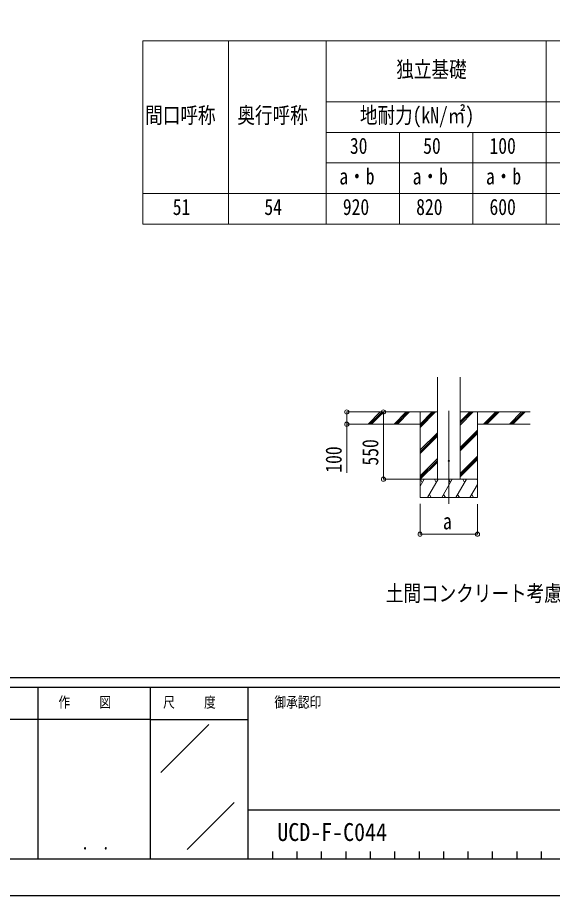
# Model space of a CAD drawing. Units: millimetres, scale not verified. Extents: x -16820 to 16820, y -11880 to 11880.
# Drawn here: x 6855 to 11232, y -11880 to -4700 of the extents above; entities that cross this region are included whole.
import ezdxf
from ezdxf.enums import TextEntityAlignment as Align

# ---------------------------------------------------------------- set-up
doc = ezdxf.new("R2010")
doc.units = ezdxf.units.MM
doc.header["$LTSCALE"] = 40
for name, color, linetype, lineweight in [('0-1_TABLE1', 7, 'Continuous', 18), ('0-3_YKK_12', 40, 'Continuous', 18), ('0-4_YKK_13', 120, 'Continuous', 18), ('0-5_YKK_A1', 120, 'Continuous', 18), ('0-6_YKK_D', 200, 'Continuous', 18)]:
    doc.layers.add(name, color=color, linetype=linetype, lineweight=lineweight)
doc.layers.add('0-2_USER1', color=92, linetype='Continuous')
doc.layers.add('0-7_YKK_ZWAK', color=134, linetype='Continuous')
doc.styles.add('ＭＳ ゴシック', font='')
doc.styles.get('ＭＳ ゴシック').set_extended_font_data('MS Gothic')

msp = doc.modelspace()

# ---------------------------------------------------------------- linework, layer by layer
at = {"layer": '0-1_TABLE1'}
for p, q in [((7880.08, -4889.02), (13880.08, -4889.02)), ((7880.08, -4889.02), (7880.08, -6389.02)), ((8580.08, -4889.02), (8580.08, -6389.02)), ((9380.08, -5389.02), (13880.08, -5389.02)), ((9380.08, -5639.02), (13880.08, -5639.02)), ((9980.08, -5639.02), (9980.08, -6389.02)), ((10580.08, -5639.02), (10580.08, -6389.02)), ((9380.08, -5889.02), (13880.08, -5889.02))]:
    msp.add_line(p, q, dxfattribs=at)
for points in [[(9380.08, -4889.02), (9380.08, -5389.02), (9380.08, -6139.02), (9380.08, -6389.02)], [(11180.08, -4889.02), (11180.08, -5389.02), (11180.08, -5639.02), (11180.08, -5889.02), (11180.08, -6389.02)], [(7880.08, -6139.02), (8580.08, -6139.02), (9380.08, -6139.02), (10580.08, -6139.02), (11180.08, -6139.02), (13880.08, -6139.02)], [(7880.08, -6389.02), (9380.08, -6389.02), (13880.08, -6389.02)]]:
    msp.add_lwpolyline(points, dxfattribs=at)
at = {"layer": '0-3_YKK_12'}
msp.add_line((10383.81, -7916.4), (10383.81, -8675.61), dxfattribs=at)
at = {"layer": '0-4_YKK_13'}
msp.add_circle((10383.81, -8325.61), 5, dxfattribs=at)
at = {"layer": '0-5_YKK_A1'}
for p, q in [((10290.06, -8475.61), (10290.06, -7640.26)), ((10477.56, -8475.61), (10477.56, -7640.26)), ((10290.06, -7925.61), (9657.86, -7925.61)), ((9724.55, -8024.21), (9823.15, -7925.61)), ((9737.29, -8025.61), (9837.29, -7925.61)), ((9751.43, -8025.61), (9851.43, -7925.61)), ((9936.68, -8024.21), (10035.28, -7925.61)), ((9949.42, -8025.61), (10049.42, -7925.61)), ((9963.56, -8025.61), (10063.56, -7925.61)), ((10148.81, -7925.61), (10148.81, -8625.61)), ((10148.81, -8052.49), (10275.69, -7925.61)), ((10148.81, -8038.35), (10261.55, -7925.61)), ((10148.81, -8024.21), (10247.41, -7925.61)), ((10477.56, -8032.11), (10584.06, -7925.61)), ((10477.56, -8017.97), (10569.92, -7925.61)), ((10477.56, -8003.82), (10555.78, -7925.61)), ((10477.56, -7925.61), (11049.43, -7925.61)), ((10618.81, -7925.61), (10618.81, -8625.61)), ((10667.91, -8025.61), (10767.91, -7925.61)), ((10682.05, -8025.61), (10782.05, -7925.61)), ((10696.19, -8025.61), (10796.19, -7925.61)), ((10880.04, -8025.61), (10980.04, -7925.61)), ((10894.18, -8025.61), (10994.18, -7925.61)), ((10908.33, -8025.61), (11008.33, -7925.61)), ((10148.81, -8025.61), (9657.86, -8025.61)), ((10618.81, -8025.61), (11049.43, -8025.61)), ((10148.81, -8236.34), (10290.06, -8095.09)), ((10148.81, -8250.48), (10290.06, -8109.23)), ((10477.56, -8215.95), (10618.81, -8074.71)), ((10477.56, -8230.1), (10618.81, -8088.85)), ((10477.56, -8244.24), (10618.81, -8102.99)), ((10148.81, -8264.62), (10290.06, -8123.37)), ((10148.81, -8448.47), (10290.06, -8307.22)), ((10148.81, -8462.61), (10290.06, -8321.36)), ((10477.56, -8428.09), (10618.81, -8286.84)), ((10477.56, -8442.23), (10618.81, -8300.98)), ((10477.56, -8456.37), (10618.81, -8315.12)), ((10149.96, -8475.61), (10290.06, -8335.5)), ((10618.81, -8475.61), (10148.81, -8475.61)), ((10148.81, -8531.78), (10181.24, -8475.61)), ((10166.24, -8501.59), (10151.24, -8475.61)), ((10210.11, -8625.61), (10296.71, -8475.61)), ((10281.71, -8501.59), (10266.71, -8475.61)), ((10325.58, -8625.61), (10412.18, -8475.61)), ((10397.18, -8501.59), (10382.18, -8475.61)), ((10441.05, -8625.61), (10527.65, -8475.61)), ((10512.65, -8501.59), (10497.65, -8475.61)), ((10556.52, -8625.61), (10618.81, -8517.72)), ((10618.81, -8485.47), (10613.12, -8475.61)), ((10225.11, -8599.63), (10240.11, -8625.61)), ((10340.58, -8599.63), (10355.58, -8625.61)), ((10456.05, -8599.63), (10471.05, -8625.61)), ((10571.52, -8599.63), (10586.52, -8625.61)), ((10148.81, -8625.61), (10618.81, -8625.61))]:
    msp.add_line(p, q, dxfattribs=at)
at = {"layer": '0-6_YKK_D'}
for p, q in [((9723.47, -7925.61), (9547.81, -7925.61)), ((9882.75, -7925.61), (9847.81, -7925.61)), ((9848.81, -7925.61), (9848.81, -8475.61)), ((9723.47, -8025.61), (9547.81, -8025.61)), ((10147.81, -8475.61), (9847.81, -8475.61)), ((10148.81, -8675.61), (10148.81, -8926.61)), ((10618.81, -8679.68), (10618.81, -8926.61)), ((10148.81, -8925.61), (10618.81, -8925.61))]:
    msp.add_line(p, q, dxfattribs=at)
msp.add_lwpolyline([(9548.81, -7925.61), (9548.81, -8025.61), (9548.81, -8424.46)], dxfattribs=at)
for centre in [(9548.81, -7925.61), (9848.81, -7925.61), (9548.81, -8025.61), (9848.81, -8475.61), (10148.81, -8925.61), (10618.81, -8925.61)]:
    msp.add_circle(centre, 17, dxfattribs=at)
at = {"layer": '0-7_YKK_ZWAK'}
for p, q in [((15580.08, -10100), (-15619.92, -10100)), ((7020.08, -10180), (7020.08, -11580)), ((7940.08, -10180), (7940.08, -11580)), ((8740.08, -10180), (7940.08, -10180)), ((12870.08, -10180), (8740.08, -10180)), ((8740.08, -10180), (8740.08, -11580)), ((7940.08, -10440), (5180.08, -10440)), ((7940.08, -10440), (8740.08, -10440)), ((8028.42, -10873.16), (8420.15, -10481.43)), ((8242.69, -11503.95), (8627.57, -11119.07)), ((8740.08, -11180), (12870.08, -11180)), ((8940.08, -11520), (8940.08, -11580)), ((9140.08, -11520), (9140.08, -11580)), ((9340.08, -11520), (9340.08, -11580)), ((9540.08, -11520), (9540.08, -11580)), ((9740.08, -11520), (9740.08, -11580)), ((9940.08, -11520), (9940.08, -11580)), ((10140.08, -11520), (10140.08, -11580)), ((10340.08, -11520), (10340.08, -11580)), ((10540.08, -11520), (10540.08, -11580)), ((10740.08, -11520), (10740.08, -11580)), ((10940.08, -11520), (10940.08, -11580)), ((11140.08, -11520), (11140.08, -11580)), ((5180.08, -11580), (7940.08, -11580)), ((7940.08, -11580), (8740.08, -11580)), ((8740.08, -11580), (12870.08, -11580))]:
    msp.add_line(p, q, dxfattribs=at)
msp.add_lwpolyline([(-16820, -11880), (16820, -11880), (16820, 11880), (-16820, 11880)], close=True, dxfattribs=at)
msp.add_lwpolyline([(7940.08, -10180), (5180.08, -10180), (5180.08, -11580)], dxfattribs=at)

# ---------------------------------------------------------------- texts
at = {"layer": '0-1_TABLE1', "style": 'ＭＳ ゴシック', "width": 0.8}
for s, p in [('独立基礎', (9953.68, -5229.02)), ('間口呼称', (7898.88, -5604.02)), ('奥行呼称', (8653.68, -5604.02)), ('地耐力(kN/㎡)', (9656.08, -5604.02)), ('30', (9574.48, -5854.02)), ('50', (10174.48, -5854.02)), ('100', (10716.88, -5854.02)), ('a・b', (9488.08, -6104.02)), ('a・b', (10088.08, -6104.02)), ('a・b', (10688.08, -6104.02)), ('51', (8124.48, -6354.02)), ('54', (8874.48, -6354.02)), ('920', (9516.88, -6354.02)), ('820', (10116.88, -6354.02)), ('600', (10716.88, -6354.02))]:
    msp.add_text(s, height=132, dxfattribs=at).set_placement(p, align=Align.BOTTOM_LEFT)
at = {"layer": '0-2_USER1', "style": 'ＭＳ ゴシック'}
for s, height, width, p in [('土間コンクリート考慮基礎の場合', 132, 0.8, (9868.31, -9514.2)), ('UCD-F-C044', 146.6, 0.9, (8980.42, -11478.81))]:
    msp.add_text(s, height=height, dxfattribs=dict(at, width=width)).set_placement(p, align=Align.BOTTOM_LEFT)
at = {"layer": '0-6_YKK_D', "style": 'ＭＳ ゴシック', "width": 0.8}
for s, p in [('550', (9846.59, -8363.81)), ('100', (9546.59, -8422.23))]:
    msp.add_text(s, height=132, rotation=90, dxfattribs=at).set_placement(p, align=Align.BOTTOM_LEFT)
msp.add_text('a', height=132, dxfattribs=at).set_placement((10335.81, -8924.81), align=Align.BOTTOM_LEFT)
at = {"layer": '0-7_YKK_ZWAK', "style": 'ＭＳ ゴシック', "width": 0.8}
for s, height, p in [('作     図', 87.98, (7188.88, -10370)), ('尺     度', 87.98, (8045.68, -10370)), ('御承認印', 87.98, (8956.55, -10370)), ('． ．', 103.7, (7380, -11537.41))]:
    msp.add_text(s, height=height, dxfattribs=at).set_placement(p, align=Align.BOTTOM_LEFT)

doc.saveas('drawing.dxf')
